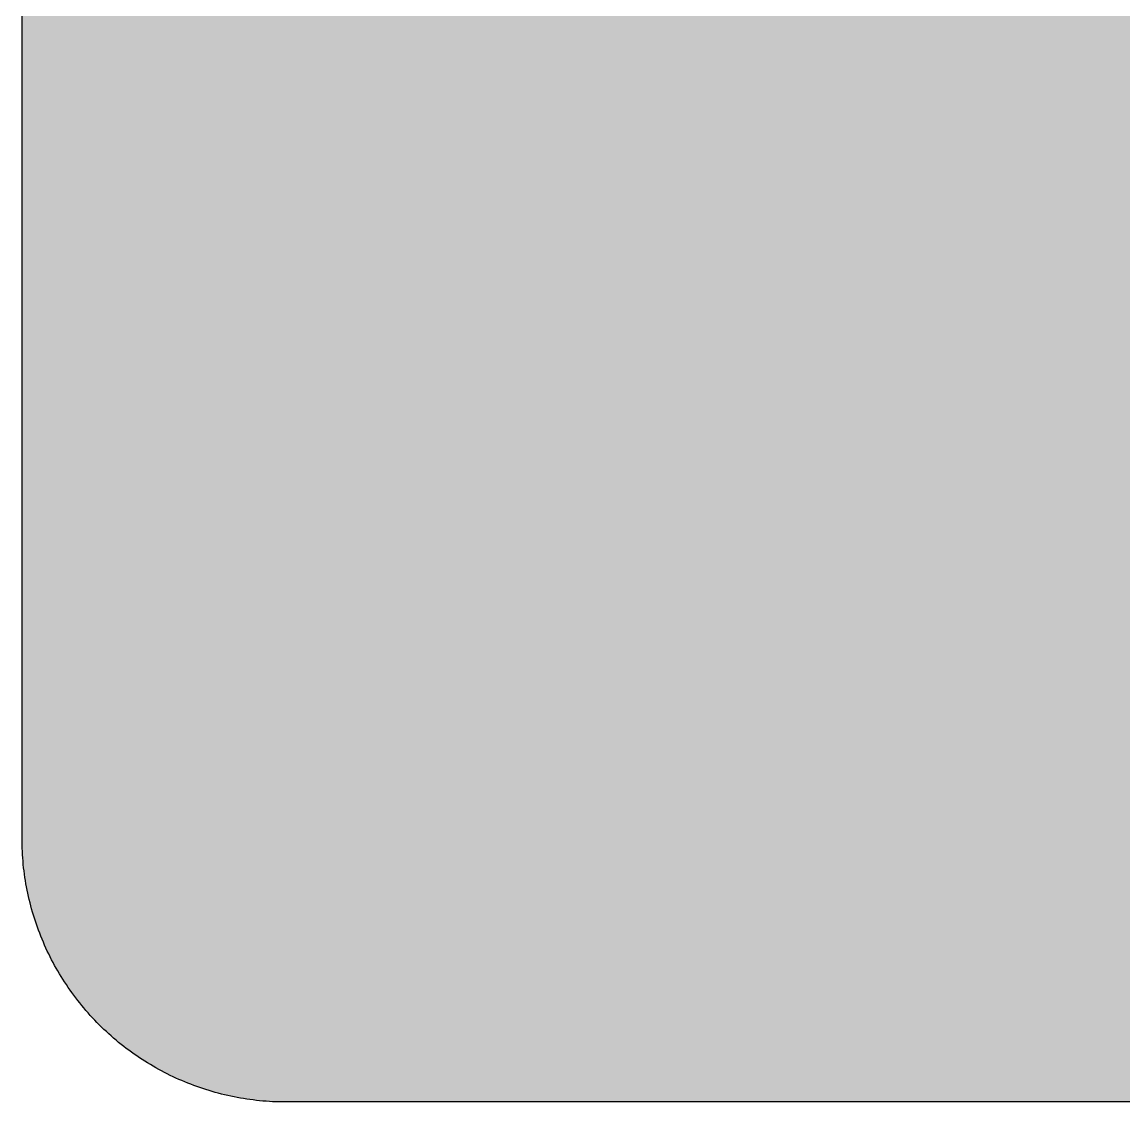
# Model space of a CAD drawing. Header units: millimetres. Extents: x 0 to 212, y 0 to 116.
# Drawn here: x 0.1 to 59, y 0.1 to 57.9 of the extents above; entities that cross this region are included whole.
import ezdxf

# ---------------------------------------------------------------- set-up
doc = ezdxf.new("R2010")
doc.units = ezdxf.units.MM

msp = doc.modelspace()

# ---------------------------------------------------------------- hatches: boundary and pattern name
msp.add_hatch(color=254).paths.add_polyline_path([(14.1633, 0.0536), (13.9878, 0.0533), (13.8125, 0.0559), (13.6373, 0.061), (13.462, 0.0686), (13.2893, 0.0787), (13.114, 0.0914), (12.9413, 0.1041), (12.7686, 0.1219), (12.5959, 0.1397), (12.4231, 0.16), (12.2504, 0.1829), (12.0777, 0.2057), (11.9075, 0.2337), (11.7373, 0.2616), (11.5672, 0.2921), (11.397, 0.3251), (11.2268, 0.3607), (11.0592, 0.3988), (10.8915, 0.4369), (10.7239, 0.4775), (10.5562, 0.5207), (10.3886, 0.5664), (10.2235, 0.6121), (10.0584, 0.6629), (9.8933, 0.7137), (9.7307, 0.7671), (9.5682, 0.8204), (9.4056, 0.8788), (9.2431, 0.9373), (9.083, 0.9982), (8.923, 1.0617), (8.763, 1.1252), (8.6055, 1.1938), (8.4455, 1.2624), (8.2906, 1.331), (8.1331, 1.4046), (7.9781, 1.4783), (7.8232, 1.5545), (7.6708, 1.6332), (7.5184, 1.7145), (7.366, 1.7958), (7.2161, 1.8796), (7.0663, 1.966), (6.919, 2.0523), (6.7716, 2.1438), (6.6243, 2.2352), (6.4795, 2.3266), (6.3348, 2.4232), (6.19, 2.5197), (6.0477, 2.6187), (5.908, 2.7178), (5.7683, 2.8194), (5.6286, 2.9235), (5.4915, 3.0302), (5.3543, 3.1369), (5.2197, 3.2461), (5.0851, 3.3579), (4.953, 3.4722), (4.8209, 3.5865), (4.6914, 3.7033), (4.5644, 3.8202), (4.4348, 3.9395), (4.3104, 4.0615), (4.1859, 4.1859), (4.0615, 4.3104), (3.9395, 4.4348), (3.8202, 4.5618), (3.7033, 4.6914), (3.5865, 4.8209), (3.4722, 4.953), (3.3579, 5.0851), (3.2487, 5.2197), (3.1369, 5.3543), (3.0302, 5.4915), (2.9235, 5.6286), (2.8194, 5.7683), (2.7178, 5.908), (2.6187, 6.0477), (2.5197, 6.19), (2.4232, 6.3348), (2.3266, 6.477), (2.2352, 6.6243), (2.1438, 6.7691), (2.0523, 6.919), (1.966, 7.0663), (1.8796, 7.2161), (1.7958, 7.366), (1.7145, 7.5184), (1.6332, 7.6708), (1.5545, 7.8232), (1.4783, 7.9781), (1.4046, 8.1331), (1.331, 8.2906), (1.2598, 8.4455), (1.1913, 8.603), (1.1252, 8.763), (1.0592, 8.923), (0.9982, 9.083), (0.9373, 9.2431), (0.8763, 9.4056), (0.8204, 9.5682), (0.7645, 9.7307), (0.7112, 9.8933), (0.6604, 10.0584), (0.6121, 10.2235), (0.5639, 10.3911), (0.5207, 10.5562), (0.4775, 10.7239), (0.4343, 10.8915), (0.3962, 11.0592), (0.3607, 11.2268), (0.3251, 11.397), (0.2921, 11.5672), (0.2616, 11.7373), (0.2311, 11.9075), (0.2057, 12.0802), (0.1803, 12.2504), (0.1575, 12.4231), (0.1372, 12.5959), (0.1194, 12.7686), (0.1041, 12.9413), (0.0889, 13.1166), (0.0787, 13.2893), (0.0686, 13.4645), (0.061, 13.6373), (0.0559, 13.8125), (0.0508, 13.9878), (0.0508, 14.163), (0.0522, 102.3592), (0.0508, 102.5322), (0.0559, 102.7074), (0.061, 102.8827), (0.0686, 103.058), (0.0787, 103.2307), (0.0889, 103.4059), (0.1041, 103.5787), (0.1194, 103.7514), (0.1372, 103.9241), (0.1575, 104.0968), (0.1803, 104.2695), (0.2057, 104.4423), (0.2311, 104.6124), (0.2616, 104.7826), (0.2921, 104.9528), (0.3251, 105.123), (0.3607, 105.2932), (0.3962, 105.4608), (0.4343, 105.6284), (0.4775, 105.7961), (0.5207, 105.9637), (0.5639, 106.1314), (0.6121, 106.2965), (0.6604, 106.4616), (0.7112, 106.6267), (0.7645, 106.7892), (0.8204, 106.9518), (0.8763, 107.1143), (0.9373, 107.2769), (0.9982, 107.4369), (1.0592, 107.5969), (1.1252, 107.757), (1.1913, 107.9144), (1.2598, 108.0745), (1.331, 108.2294), (1.4046, 108.3869), (1.4783, 108.5418), (1.5545, 108.6968), (1.6332, 108.8492), (1.7145, 109.0016), (1.7958, 109.154), (1.8796, 109.3038), (1.966, 109.4537), (2.0523, 109.601), (2.1438, 109.7483), (2.2352, 109.8956), (2.3266, 110.0404), (2.4232, 110.1852), (2.5197, 110.33), (2.6187, 110.4722), (2.7178, 110.6119), (2.8194, 110.7516), (2.9235, 110.8913), (3.0302, 111.0285), (3.1369, 111.1656), (3.2487, 111.3003), (3.3579, 111.4349), (3.4722, 111.567), (3.5865, 111.699), (3.7033, 111.8286), (3.8202, 111.9556), (3.9395, 112.0851), (4.0615, 112.2096), (4.1859, 112.334), (4.3104, 112.4585), (4.4348, 112.5804), (4.5644, 112.6998), (4.6914, 112.8166), (4.8209, 112.9335), (4.953, 113.0478), (5.0851, 113.1621), (5.2197, 113.2713), (5.3543, 113.3831), (5.4915, 113.4897), (5.6286, 113.5964), (5.7683, 113.7006), (5.908, 113.8022), (6.0477, 113.9012), (6.19, 114.0003), (6.3348, 114.0968), (6.4795, 114.1933), (6.6243, 114.2848), (6.7716, 114.3762), (6.919, 114.4676), (7.0663, 114.554), (7.2161, 114.6404), (7.366, 114.7242), (7.5184, 114.8055), (7.6708, 114.8867), (7.8232, 114.9655), (7.9781, 115.0417), (8.1331, 115.1153), (8.2906, 115.189), (8.4455, 115.2601), (8.6055, 115.3287), (8.763, 115.3947), (8.923, 115.4608), (9.083, 115.5217), (9.2431, 115.5827), (9.4056, 115.6437), (9.5682, 115.6995), (9.7307, 115.7554), (9.8933, 115.8088), (10.0584, 115.8596), (10.2235, 115.9078), (10.3886, 115.9561), (10.5562, 115.9993), (10.7239, 116.0424), (10.8915, 116.0856), (11.0592, 116.1237), (11.2268, 116.1593), (11.397, 116.1948), (11.5672, 116.2279), (11.7373, 116.2583), (11.9075, 116.2888), (12.0777, 116.3142), (12.2504, 116.3396), (12.4231, 116.3625), (12.5959, 116.3828), (12.7686, 116.4006), (12.9413, 116.4158), (13.114, 116.4311), (13.2893, 116.4412), (13.462, 116.4514), (13.6373, 116.459), (13.8125, 116.4641), (13.9878, 116.4692), (14.163, 116.4692), (197.6078, 116.4703), (197.7822, 116.4692), (197.9574, 116.4641), (198.1327, 116.459), (198.3054, 116.4514), (198.4807, 116.4412), (198.6534, 116.4311), (198.8287, 116.4158), (199.0014, 116.4006), (199.1741, 116.3828), (199.3468, 116.3625), (199.5195, 116.3396), (199.6897, 116.3142), (199.8624, 116.2888), (200.0326, 116.2583), (200.2028, 116.2279), (200.373, 116.1948), (200.5432, 116.1593), (200.7108, 116.1237), (200.8784, 116.0856), (201.0461, 116.0424), (201.2137, 115.9993), (201.3788, 115.9561), (201.5465, 115.9078), (201.7116, 115.8596), (201.8767, 115.8088), (202.0392, 115.7554), (202.2018, 115.6995), (202.3643, 115.6437), (202.5269, 115.5827), (202.6869, 115.5217), (202.8469, 115.4608), (203.007, 115.3947), (203.167, 115.3287), (203.3245, 115.2601), (203.4794, 115.189), (203.6369, 115.1153), (203.7918, 115.0417), (203.9468, 114.9655), (204.0992, 114.8867), (204.2516, 114.8055), (204.404, 114.7242), (204.5538, 114.6404), (204.7037, 114.554), (204.8535, 114.4676), (205.0009, 114.3762), (205.1456, 114.2848), (205.293, 114.1933), (205.4352, 114.0968), (205.58, 114.0003), (205.7222, 113.9012), (205.8619, 113.8022), (206.0016, 113.7006), (206.1413, 113.5964), (206.2785, 113.4897), (206.4156, 113.3831), (206.5503, 113.2713), (206.6849, 113.1621), (206.817, 113.0478), (206.949, 112.9335), (207.0786, 112.8166), (207.2081, 112.6998), (207.3351, 112.5804), (207.4596, 112.4585), (207.584, 112.334), (207.7085, 112.2096), (207.8304, 112.0851), (207.9498, 111.9556), (208.0666, 111.8286), (208.1835, 111.699), (208.2978, 111.567), (208.4121, 111.4349), (208.5238, 111.3003), (208.6331, 111.1656), (208.7397, 111.0285), (208.8464, 110.8913), (208.9506, 110.7516), (209.0522, 110.6119), (209.1512, 110.4722), (209.2503, 110.33), (209.3468, 110.1852), (209.4433, 110.0404), (209.5348, 109.8956), (209.6262, 109.7483), (209.7176, 109.601), (209.804, 109.4537), (209.8904, 109.3038), (209.9742, 109.154), (210.0555, 109.0016), (210.1367, 108.8492), (210.2155, 108.6968), (210.2917, 108.5418), (210.3653, 108.3869), (210.439, 108.2294), (210.5076, 108.0745), (210.5762, 107.9144), (210.6447, 107.757), (210.7082, 107.5969), (210.7717, 107.4369), (210.8327, 107.2769), (210.8911, 107.1143), (210.9495, 106.9518), (211.0029, 106.7892), (211.0562, 106.6267), (211.107, 106.4616), (211.1578, 106.2965), (211.2035, 106.1314), (211.2493, 105.9637), (211.2924, 105.7961), (211.3331, 105.6284), (211.3712, 105.4608), (211.4093, 105.2932), (211.4448, 105.123), (211.4779, 104.9528), (211.5083, 104.7826), (211.5363, 104.6124), (211.5642, 104.4423), (211.5871, 104.2695), (211.6099, 104.0968), (211.6303, 103.9241), (211.648, 103.7514), (211.6658, 103.5787), (211.6785, 103.4059), (211.6912, 103.2307), (211.7014, 103.058), (211.709, 102.8827), (211.7141, 102.7074), (211.7166, 102.5322), (211.7166, 102.3569), (211.7189, 14.1647), (211.7166, 13.9878), (211.7141, 13.8125), (211.709, 13.6373), (211.7014, 13.4645), (211.6912, 13.2893), (211.6785, 13.1166), (211.6658, 12.9413), (211.648, 12.7686), (211.6303, 12.5959), (211.6099, 12.4231), (211.5871, 12.2504), (211.5642, 12.0802), (211.5363, 11.9075), (211.5083, 11.7373), (211.4779, 11.5672), (211.4448, 11.397), (211.4093, 11.2268), (211.3712, 11.0592), (211.3331, 10.8915), (211.2924, 10.7239), (211.2493, 10.5562), (211.2035, 10.3911), (211.1578, 10.2235), (211.107, 10.0584), (211.0562, 9.8933), (211.0029, 9.7307), (210.9495, 9.5682), (210.8911, 9.4056), (210.8327, 9.2431), (210.7717, 9.083), (210.7082, 8.923), (210.6447, 8.763), (210.5762, 8.603), (210.5076, 8.4455), (210.439, 8.2906), (210.3653, 8.1331), (210.2917, 7.9781), (210.2155, 7.8232), (210.1367, 7.6708), (210.0555, 7.5184), (209.9742, 7.366), (209.8904, 7.2161), (209.804, 7.0663), (209.7176, 6.919), (209.6262, 6.7691), (209.5348, 6.6243), (209.4433, 6.477), (209.3468, 6.3348), (209.2503, 6.19), (209.1512, 6.0477), (209.0522, 5.908), (208.9506, 5.7683), (208.8464, 5.6286), (208.7397, 5.4915), (208.6331, 5.3543), (208.5238, 5.2197), (208.4121, 5.0851), (208.2978, 4.953), (208.1835, 4.8209), (208.0666, 4.6914), (207.9498, 4.5618), (207.8304, 4.4348), (207.7085, 4.3104), (207.584, 4.1859), (207.4596, 4.0615), (207.3351, 3.9395), (207.2081, 3.8202), (207.0786, 3.7033), (206.949, 3.5865), (206.817, 3.4722), (206.6849, 3.3579), (206.5503, 3.2461), (206.4156, 3.1369), (206.2785, 3.0302), (206.1413, 2.9235), (206.0016, 2.8194), (205.8619, 2.7178), (205.7222, 2.6187), (205.58, 2.5197), (205.4352, 2.4232), (205.293, 2.3266), (205.1456, 2.2352), (205.0009, 2.1438), (204.8535, 2.0523), (204.7037, 1.966), (204.5538, 1.8796), (204.404, 1.7958), (204.2516, 1.7145), (204.0992, 1.6332), (203.9468, 1.5545), (203.7918, 1.4783), (203.6369, 1.4046), (203.4794, 1.331), (203.3245, 1.2624), (203.167, 1.1938), (203.007, 1.1252), (202.8469, 1.0617), (202.6869, 0.9982), (202.5269, 0.9373), (202.3643, 0.8788), (202.2018, 0.8204), (202.0392, 0.7671), (201.8767, 0.7137), (201.7116, 0.6629), (201.5465, 0.6121), (201.3788, 0.5664), (201.2137, 0.5207), (201.0461, 0.4775), (200.8784, 0.4369), (200.7108, 0.3988), (200.5432, 0.3607), (200.373, 0.3251), (200.2028, 0.2921), (200.0326, 0.2616), (199.8624, 0.2337), (199.6897, 0.2057), (199.5195, 0.1829), (199.3468, 0.16), (199.1741, 0.1397), (199.0014, 0.1219), (198.8287, 0.1041), (198.6534, 0.0914), (198.4807, 0.0787), (198.3054, 0.0686), (198.1327, 0.061), (197.9574, 0.0559), (197.7822, 0.0533), (197.6069, 0.0533)])
h = msp.add_hatch(color=59)
h.paths.add_polyline_path([(14.1633, 3.5814), (13.8887, 3.5839), (13.6169, 3.5941), (13.3477, 3.6119), (13.081, 3.6347), (12.8143, 3.6652), (12.5501, 3.7008), (12.2885, 3.7465), (12.0294, 3.7948), (11.7729, 3.8506), (11.5164, 3.9141), (11.2649, 3.9827), (11.016, 4.0564), (10.7671, 4.1351), (10.5232, 4.2215), (10.2819, 4.3129), (10.0432, 4.412), (9.8069, 4.5161), (9.5733, 4.6228), (9.3447, 4.7371), (9.1186, 4.8565), (8.8951, 4.9809), (8.6741, 5.113), (8.4582, 5.2476), (8.2448, 5.3873), (8.0366, 5.5321), (7.8308, 5.682), (7.6276, 5.8369), (7.4295, 5.9969), (7.2365, 6.1595), (7.046, 6.3297), (6.8605, 6.5024), (6.6777, 6.6802), (6.5024, 6.8605), (6.3271, 7.046), (6.1595, 7.2365), (5.9969, 7.432), (5.8369, 7.6302), (5.682, 7.8308), (5.5321, 8.0366), (5.3873, 8.2448), (5.2451, 8.4582), (5.1105, 8.6741), (4.9809, 8.8951), (4.8565, 9.1186), (4.7371, 9.3447), (4.6228, 9.5758), (4.5136, 9.8069), (4.4094, 10.0432), (4.3129, 10.2819), (4.2215, 10.5232), (4.1351, 10.7696), (4.0538, 11.016), (3.9802, 11.2649), (3.9116, 11.5189), (3.8506, 11.7729), (3.7948, 12.0294), (3.744, 12.2911), (3.7008, 12.5527), (3.6627, 12.8143), (3.6322, 13.081), (3.6093, 13.3502), (3.5916, 13.6195), (3.5814, 13.8913), (3.5789, 14.163), (3.58, 102.3592), (3.5814, 102.6312), (3.5916, 102.903), (3.6093, 103.1723), (3.6322, 103.439), (3.6627, 103.7057), (3.7008, 103.9698), (3.744, 104.2314), (3.7948, 104.4905), (3.8506, 104.7471), (3.9116, 105.0036), (3.9802, 105.2551), (4.0538, 105.504), (4.1351, 105.7529), (4.2215, 105.9967), (4.3129, 106.238), (4.4094, 106.4768), (4.5136, 106.713), (4.6228, 106.9467), (4.7371, 107.1753), (4.8565, 107.4014), (4.9809, 107.6249), (5.1105, 107.8459), (5.2451, 108.0618), (5.3873, 108.2751), (5.5321, 108.4834), (5.682, 108.6891), (5.8369, 108.8923), (5.9969, 109.0905), (6.1595, 109.2835), (6.3271, 109.474), (6.5024, 109.6594), (6.6777, 109.8423), (6.8605, 110.0176), (7.046, 110.1928), (7.2365, 110.3605), (7.4295, 110.523), (7.6276, 110.683), (7.8308, 110.838), (8.0366, 110.9878), (8.2448, 111.1326), (8.4582, 111.2749), (8.6741, 111.4095), (8.8951, 111.539), (9.1186, 111.6635), (9.3447, 111.7829), (9.5733, 111.8972), (9.8069, 112.0064), (10.0432, 112.1105), (10.2819, 112.207), (10.5232, 112.2985), (10.7671, 112.3848), (11.016, 112.4661), (11.2649, 112.5398), (11.5164, 112.6084), (11.7729, 112.6693), (12.0294, 112.7252), (12.2885, 112.776), (12.5501, 112.8192), (12.8143, 112.8573), (13.081, 112.8878), (13.3477, 112.9106), (13.6169, 112.9284), (13.8887, 112.9386), (14.163, 112.9411), (197.6078, 112.9425), (197.8787, 112.9386), (198.1505, 112.9284), (198.4197, 112.9106), (198.689, 112.8878), (198.9557, 112.8573), (199.2173, 112.8192), (199.4789, 112.776), (199.7405, 112.7252), (199.9971, 112.6693), (200.2511, 112.6084), (200.5051, 112.5398), (200.754, 112.4661), (201.0004, 112.3848), (201.2467, 112.2985), (201.488, 112.207), (201.7268, 112.1105), (201.963, 112.0064), (202.1942, 111.8972), (202.4253, 111.7829), (202.6514, 111.6635), (202.8749, 111.539), (203.0959, 111.4095), (203.3118, 111.2749), (203.5251, 111.1326), (203.7334, 110.9878), (203.9391, 110.838), (204.1398, 110.683), (204.3379, 110.523), (204.5335, 110.3605), (204.724, 110.1928), (204.9094, 110.0176), (205.0898, 109.8423), (205.2676, 109.6594), (205.4403, 109.474), (205.6105, 109.2835), (205.773, 109.0905), (205.933, 108.8923), (206.088, 108.6891), (206.2378, 108.4834), (206.3826, 108.2751), (206.5223, 108.0618), (206.6569, 107.8459), (206.789, 107.6249), (206.9135, 107.4014), (207.0329, 107.1753), (207.1472, 106.9467), (207.2538, 106.713), (207.358, 106.4768), (207.457, 106.238), (207.5485, 105.9967), (207.6348, 105.7529), (207.7136, 105.504), (207.7872, 105.2551), (207.8558, 105.0036), (207.9193, 104.7471), (207.9752, 104.4905), (208.0235, 104.2314), (208.0692, 103.9698), (208.1047, 103.7057), (208.1352, 103.439), (208.1581, 103.1723), (208.1759, 102.903), (208.186, 102.6312), (208.1911, 102.3569), (208.1911, 14.1647), (208.186, 13.8913), (208.1759, 13.6195), (208.1581, 13.3502), (208.1352, 13.081), (208.1047, 12.8143), (208.0692, 12.5527), (208.0235, 12.2911), (207.9752, 12.0294), (207.9193, 11.7729), (207.8558, 11.5189), (207.7872, 11.2649), (207.7136, 11.016), (207.6348, 10.7696), (207.5485, 10.5232), (207.457, 10.2819), (207.358, 10.0432), (207.2538, 9.8069), (207.1472, 9.5758), (207.0329, 9.3447), (206.9135, 9.1186), (206.789, 8.8951), (206.6569, 8.6741), (206.5223, 8.4582), (206.3826, 8.2448), (206.2378, 8.0366), (206.088, 7.8308), (205.933, 7.6302), (205.773, 7.432), (205.6105, 7.2365), (205.4403, 7.046), (205.2676, 6.8605), (205.0898, 6.6802), (204.9094, 6.5024), (204.724, 6.3297), (204.5335, 6.1595), (204.3379, 5.9969), (204.1398, 5.8369), (203.9391, 5.682), (203.7334, 5.5321), (203.5251, 5.3873), (203.3118, 5.2476), (203.0959, 5.113), (202.8749, 4.9809), (202.6514, 4.8565), (202.4253, 4.7371), (202.1942, 4.6228), (201.963, 4.5161), (201.7268, 4.412), (201.488, 4.3129), (201.2467, 4.2215), (201.0004, 4.1351), (200.754, 4.0564), (200.5051, 3.9827), (200.2511, 3.9141), (199.9971, 3.8506), (199.7405, 3.7948), (199.4789, 3.7465), (199.2173, 3.7008), (198.9557, 3.6652), (198.689, 3.6347), (198.4197, 3.6119), (198.1505, 3.5941), (197.8787, 3.5839), (197.6069, 3.5789)])
h.paths.add_polyline_path([(14.1633, 8.8731), (14.0259, 8.8748), (13.8887, 8.8798), (13.7541, 8.8875), (13.622, 8.9002), (13.4874, 8.9154), (13.3553, 8.9332), (13.2258, 8.9535), (13.0962, 8.9789), (12.9667, 9.0068), (12.8397, 9.0373), (12.7127, 9.0729), (12.5882, 9.1084), (12.4663, 9.1491), (12.3419, 9.1923), (12.2225, 9.238), (12.1031, 9.2888), (11.9837, 9.3396), (11.8694, 9.3929), (11.7526, 9.4513), (11.6408, 9.5098), (11.5291, 9.5733), (11.4198, 9.6368), (11.3106, 9.7053), (11.2039, 9.7765), (11.0998, 9.8476), (10.9957, 9.9238), (10.8966, 10), (10.7975, 10.0787), (10.6985, 10.1625), (10.6045, 10.2464), (10.5105, 10.3327), (10.4216, 10.4216), (10.3327, 10.5131), (10.2464, 10.6045), (10.16, 10.701), (10.0787, 10.7975), (10, 10.8966), (9.9212, 10.9982), (9.8476, 11.0998), (9.7739, 11.2039), (9.7053, 11.3106), (9.6368, 11.4198), (9.5707, 11.5291), (9.5098, 11.6408), (9.4488, 11.7551), (9.3929, 11.8694), (9.337, 11.9863), (9.2862, 12.1031), (9.238, 12.2225), (9.1923, 12.3444), (9.1491, 12.4663), (9.1084, 12.5908), (9.0703, 12.7152), (9.0373, 12.8397), (9.0068, 12.9692), (8.9789, 13.0962), (8.9535, 13.2258), (8.9306, 13.3579), (8.9129, 13.4899), (8.8976, 13.622), (8.8849, 13.7566), (8.8773, 13.8913), (8.8722, 14.0259), (8.8697, 14.163), (8.8717, 102.3592), (8.8722, 102.4941), (8.8773, 102.6312), (8.8849, 102.7659), (8.8976, 102.8979), (8.9129, 103.0326), (8.9306, 103.1646), (8.9535, 103.2942), (8.9789, 103.4237), (9.0068, 103.5533), (9.0373, 103.6803), (9.0703, 103.8073), (9.1084, 103.9317), (9.1491, 104.0536), (9.1923, 104.1781), (9.238, 104.2975), (9.2862, 104.4169), (9.337, 104.5362), (9.3929, 104.6505), (9.4488, 104.7674), (9.5098, 104.8791), (9.5707, 104.9909), (9.6368, 105.1001), (9.7053, 105.2093), (9.7739, 105.316), (9.8476, 105.4202), (9.9212, 105.5243), (10, 105.6234), (10.0787, 105.7224), (10.16, 105.8215), (10.2464, 105.9155), (10.3327, 106.0094), (10.4216, 106.0983), (10.5105, 106.1872), (10.6045, 106.2736), (10.6985, 106.36), (10.7975, 106.4412), (10.8966, 106.52), (10.9957, 106.5987), (11.0998, 106.6724), (11.2039, 106.746), (11.3106, 106.8146), (11.4198, 106.8832), (11.5291, 106.9492), (11.6408, 107.0102), (11.7526, 107.0712), (11.8694, 107.127), (11.9837, 107.1829), (12.1031, 107.2337), (12.2225, 107.282), (12.3419, 107.3277), (12.4663, 107.3709), (12.5882, 107.4115), (12.7127, 107.4496), (12.8397, 107.4826), (12.9667, 107.5131), (13.0962, 107.5411), (13.2258, 107.5665), (13.3553, 107.5893), (13.4874, 107.6071), (13.622, 107.6223), (13.7541, 107.635), (13.8887, 107.6427), (14.0259, 107.6477), (14.163, 107.6503), (197.6078, 107.6508), (197.7441, 107.6477), (197.8787, 107.6427), (198.0133, 107.635), (198.1479, 107.6223), (198.28, 107.6071), (198.4121, 107.5893), (198.5442, 107.5665), (198.6737, 107.5411), (198.8007, 107.5131), (198.9303, 107.4826), (199.0547, 107.4496), (199.1792, 107.4115), (199.3036, 107.3709), (199.4256, 107.3277), (199.5475, 107.282), (199.6669, 107.2337), (199.7837, 107.1829), (199.9005, 107.127), (200.0148, 107.0712), (200.1291, 107.0102), (200.2409, 106.9492), (200.3501, 106.8832), (200.4593, 106.8146), (200.566, 106.746), (200.6702, 106.6724), (200.7718, 106.5987), (200.8734, 106.52), (200.9724, 106.4412), (201.0689, 106.36), (201.1655, 106.2736), (201.2569, 106.1872), (201.3483, 106.0983), (201.4372, 106.0094), (201.5236, 105.9155), (201.6074, 105.8215), (201.6912, 105.7224), (201.77, 105.6234), (201.8462, 105.5243), (201.9224, 105.4202), (201.9935, 105.316), (202.0646, 105.2093), (202.1332, 105.1001), (202.1967, 104.9909), (202.2602, 104.8791), (202.3186, 104.7674), (202.377, 104.6505), (202.4304, 104.5362), (202.4812, 104.4169), (202.532, 104.2975), (202.5777, 104.1781), (202.6209, 104.0536), (202.6615, 103.9317), (202.6971, 103.8073), (202.7326, 103.6803), (202.7631, 103.5533), (202.7911, 103.4237), (202.8165, 103.2942), (202.8368, 103.1646), (202.8546, 103.0326), (202.8698, 102.8979), (202.8825, 102.7659), (202.8901, 102.6312), (202.8952, 102.4941), (202.8977, 102.3569), (202.8994, 14.1647), (202.8952, 14.0259), (202.8901, 13.8913), (202.8825, 13.7566), (202.8698, 13.622), (202.8546, 13.4899), (202.8368, 13.3579), (202.8165, 13.2258), (202.7911, 13.0962), (202.7631, 12.9692), (202.7326, 12.8397), (202.6971, 12.7152), (202.6615, 12.5908), (202.6209, 12.4663), (202.5777, 12.3444), (202.532, 12.2225), (202.4812, 12.1031), (202.4304, 11.9863), (202.377, 11.8694), (202.3186, 11.7551), (202.2602, 11.6408), (202.1967, 11.5291), (202.1332, 11.4198), (202.0646, 11.3106), (201.9935, 11.2039), (201.9224, 11.0998), (201.8462, 10.9982), (201.77, 10.8966), (201.6912, 10.7975), (201.6074, 10.701), (201.5236, 10.6045), (201.4372, 10.5131), (201.3483, 10.4216), (201.2569, 10.3327), (201.1655, 10.2464), (201.0689, 10.1625), (200.9724, 10.0787), (200.8734, 10), (200.7718, 9.9238), (200.6702, 9.8476), (200.566, 9.7765), (200.4593, 9.7053), (200.3501, 9.6368), (200.2409, 9.5733), (200.1291, 9.5098), (200.0148, 9.4513), (199.9005, 9.3929), (199.7837, 9.3396), (199.6669, 9.2888), (199.5475, 9.238), (199.4256, 9.1923), (199.3036, 9.1491), (199.1792, 9.1084), (199.0547, 9.0729), (198.9303, 9.0373), (198.8007, 9.0068), (198.6737, 8.9789), (198.5442, 8.9535), (198.4121, 8.9332), (198.28, 8.9154), (198.1479, 8.9002), (198.0133, 8.8875), (197.8787, 8.8798), (197.7441, 8.8748), (197.6069, 8.8722)], flags=16)
h = msp.add_hatch(color=59)
edge = h.paths.add_edge_path()
edge.add_line((49.579, 23.301), (49.8069, 23.302))
edge.add_line((49.8069, 23.302), (50.0355, 23.307))
edge.add_line((50.0355, 23.307), (50.2615, 23.3197))
edge.add_line((50.2615, 23.3197), (50.485, 23.3324))
edge.add_line((50.485, 23.3324), (50.7035, 23.3528))
edge.add_line((50.7035, 23.3528), (50.9219, 23.3756))
edge.add_line((50.9219, 23.3756), (51.1378, 23.4036))
edge.add_line((51.1378, 23.4036), (51.3512, 23.4366))
edge.add_line((51.3512, 23.4366), (51.562, 23.4721))
edge.add_line((51.562, 23.4721), (51.7703, 23.5153))
edge.add_line((51.7703, 23.5153), (51.976, 23.561))
edge.add_line((51.976, 23.561), (52.1792, 23.6118))
edge.add_line((52.1792, 23.6118), (52.3773, 23.6677))
edge.add_line((52.3773, 23.6677), (52.5755, 23.7261))
edge.add_line((52.5755, 23.7261), (52.7685, 23.7922))
edge.add_line((52.7685, 23.7922), (52.9615, 23.8608))
edge.add_line((52.9615, 23.8608), (53.1495, 23.937))
edge.add_line((53.1495, 23.937), (53.3349, 24.0157))
edge.add_line((53.3349, 24.0157), (53.5178, 24.0995))
edge.add_line((53.5178, 24.0995), (53.6981, 24.191))
edge.add_line((53.6981, 24.191), (53.8734, 24.2849))
edge.add_line((53.8734, 24.2849), (54.0461, 24.384))
edge.add_line((54.0461, 24.384), (54.2163, 24.4881))
edge.add_line((54.2163, 24.4881), (54.3839, 24.5999))
edge.add_line((54.3839, 24.5999), (54.5465, 24.7142))
edge.add_line((54.5465, 24.7142), (54.7091, 24.8361))
edge.add_line((54.7091, 24.8361), (54.864, 24.9606))
edge.add_line((54.864, 24.9606), (55.0189, 25.0927))
edge.add_line((55.0189, 25.0927), (55.1688, 25.2298))
edge.add_line((55.1688, 25.2298), (55.3161, 25.3721))
edge.add_line((55.3161, 25.3721), (55.4584, 25.5194))
edge.add_line((55.4584, 25.5194), (55.5981, 25.6718))
edge.add_line((55.5981, 25.6718), (55.7352, 25.8318))
edge.add_line((55.7352, 25.8318), (55.8673, 25.9944))
edge.add_line((55.8673, 25.9944), (55.9943, 26.1645))
edge.add_line((55.9943, 26.1645), (56.1213, 26.3398))
edge.add_line((56.1213, 26.3398), (56.2407, 26.5227))
edge.add_line((56.2407, 26.5227), (56.3575, 26.7106))
edge.add_line((56.3575, 26.7106), (56.4718, 26.9037))
edge.add_line((56.4718, 26.9037), (56.581, 27.1018))
edge.add_line((56.581, 27.1018), (56.6877, 27.3075))
edge.add_line((56.6877, 27.3075), (56.7893, 27.5184))
edge.add_line((56.7893, 27.5184), (56.8858, 27.7368))
edge.add_line((56.8858, 27.7368), (56.9798, 27.9603))
edge.add_line((56.9798, 27.9603), (57.0687, 28.1889))
edge.add_line((57.0687, 28.1889), (57.1525, 28.4251))
edge.add_line((57.1525, 28.4251), (57.2338, 28.6664))
edge.add_line((57.2338, 28.6664), (57.31, 28.9154))
edge.add_line((57.31, 28.9154), (57.3837, 29.1694))
edge.add_line((57.3837, 29.1694), (57.4523, 29.431))
edge.add_line((57.4523, 29.431), (57.5158, 29.6977))
edge.add_line((57.5158, 29.6977), (57.5742, 29.972))
edge.add_line((57.5742, 29.972), (57.6275, 30.2514))
edge.add_line((57.6275, 30.2514), (57.6783, 30.5384))
edge.add_line((57.6783, 30.5384), (57.724, 30.8331))
edge.add_line((57.724, 30.8331), (57.7647, 31.1328))
edge.add_line((57.7647, 31.1328), (57.8028, 31.4376))
edge.add_line((57.8028, 31.4376), (57.8333, 31.7525))
edge.add_line((57.8333, 31.7525), (57.8612, 32.0726))
edge.add_line((57.8612, 32.0726), (57.8815, 32.4002))
edge.add_line((57.8815, 32.4002), (57.8993, 32.733))
edge.add_line((57.8993, 32.733), (57.912, 33.0733))
edge.add_line((57.912, 33.0733), (57.9196, 33.4213))
edge.add_line((57.9196, 33.4213), (57.9222, 33.7769))
edge.add_line((57.9222, 33.7769), (57.9196, 34.1325))
edge.add_line((57.9196, 34.1325), (57.912, 34.4805))
edge.add_line((57.912, 34.4805), (57.8993, 34.8209))
edge.add_line((57.8993, 34.8209), (57.8815, 35.1536))
edge.add_line((57.8815, 35.1536), (57.8612, 35.4813))
edge.add_line((57.8612, 35.4813), (57.8333, 35.8013))
edge.add_line((57.8333, 35.8013), (57.8028, 36.1163))
edge.add_line((57.8028, 36.1163), (57.7647, 36.4211))
edge.add_line((57.7647, 36.4211), (57.724, 36.7233))
edge.add_line((57.724, 36.7233), (57.6783, 37.0154))
edge.add_line((57.6783, 37.0154), (57.6275, 37.3024))
edge.add_line((57.6275, 37.3024), (57.5742, 37.5818))
edge.add_line((57.5742, 37.5818), (57.5158, 37.8562))
edge.add_line((57.5158, 37.8562), (57.4523, 38.1229))
edge.add_line((57.4523, 38.1229), (57.3837, 38.3845))
edge.add_line((57.3837, 38.3845), (57.31, 38.6385))
edge.add_line((57.31, 38.6385), (57.2338, 38.8874))
edge.add_line((57.2338, 38.8874), (57.1525, 39.1287))
edge.add_line((57.1525, 39.1287), (57.0687, 39.3649))
edge.add_line((57.0687, 39.3649), (56.9798, 39.5935))
edge.add_line((56.9798, 39.5935), (56.8858, 39.817))
edge.add_line((56.8858, 39.817), (56.7893, 40.0355))
edge.add_line((56.7893, 40.0355), (56.6877, 40.2463))
edge.add_line((56.6877, 40.2463), (56.581, 40.452))
edge.add_line((56.581, 40.452), (56.4718, 40.6502))
edge.add_line((56.4718, 40.6502), (56.3575, 40.8432))
edge.add_line((56.3575, 40.8432), (56.2407, 41.0312))
edge.add_line((56.2407, 41.0312), (56.1213, 41.214))
edge.add_line((56.1213, 41.214), (55.9943, 41.3893))
edge.add_line((55.9943, 41.3893), (55.8673, 41.5595))
edge.add_line((55.8673, 41.5595), (55.7352, 41.7246))
edge.add_line((55.7352, 41.7246), (55.5981, 41.8821))
edge.add_line((55.5981, 41.8821), (55.4584, 42.0345))
edge.add_line((55.4584, 42.0345), (55.3161, 42.1843))
edge.add_line((55.3161, 42.1843), (55.1688, 42.3266))
edge.add_line((55.1688, 42.3266), (55.0189, 42.4612))
edge.add_line((55.0189, 42.4612), (54.864, 42.5933))
edge.add_line((54.864, 42.5933), (54.7091, 42.7203))
edge.add_line((54.7091, 42.7203), (54.5465, 42.8396))
edge.add_line((54.5465, 42.8396), (54.3839, 42.9539))
edge.add_line((54.3839, 42.9539), (54.2163, 43.0657))
edge.add_line((54.2163, 43.0657), (54.0461, 43.1698))
edge.add_line((54.0461, 43.1698), (53.8734, 43.2689))
edge.add_line((53.8734, 43.2689), (53.6981, 43.3629))
edge.add_line((53.6981, 43.3629), (53.5178, 43.4543))
edge.add_line((53.5178, 43.4543), (53.3349, 43.5381))
edge.add_line((53.3349, 43.5381), (53.1495, 43.6169))
edge.add_line((53.1495, 43.6169), (52.9615, 43.6931))
edge.add_line((52.9615, 43.6931), (52.7685, 43.7617))
edge.add_line((52.7685, 43.7617), (52.5755, 43.8277))
edge.add_line((52.5755, 43.8277), (52.3773, 43.8861))
edge.add_line((52.3773, 43.8861), (52.1792, 43.942))
edge.add_line((52.1792, 43.942), (51.976, 43.9928))
edge.add_line((51.976, 43.9928), (51.7703, 44.0385))
edge.add_line((51.7703, 44.0385), (51.562, 44.0817))
edge.add_line((51.562, 44.0817), (51.3512, 44.1173))
edge.add_line((51.3512, 44.1173), (51.1378, 44.1503))
edge.add_line((51.1378, 44.1503), (50.9219, 44.1782))
edge.add_line((50.9219, 44.1782), (50.7035, 44.2011))
edge.add_line((50.7035, 44.2011), (50.485, 44.2214))
edge.add_line((50.485, 44.2214), (50.2615, 44.2341))
edge.add_line((50.2615, 44.2341), (50.0355, 44.2468))
edge.add_line((50.0355, 44.2468), (49.8069, 44.2519))
edge.add_line((49.8069, 44.2519), (49.5783, 44.2544))
edge.add_line((49.5783, 44.2544), (49.3471, 44.2519))
edge.add_line((49.3471, 44.2519), (49.1211, 44.2468))
edge.add_line((49.1211, 44.2468), (48.895, 44.2341))
edge.add_line((48.895, 44.2341), (48.6715, 44.2214))
edge.add_line((48.6715, 44.2214), (48.4505, 44.2011))
edge.add_line((48.4505, 44.2011), (48.2321, 44.1782))
edge.add_line((48.2321, 44.1782), (48.0187, 44.1503))
edge.add_line((48.0187, 44.1503), (47.8053, 44.1173))
edge.add_line((47.8053, 44.1173), (47.5945, 44.0817))
edge.add_line((47.5945, 44.0817), (47.3862, 44.0385))
edge.add_line((47.3862, 44.0385), (47.1805, 43.9928))
edge.add_line((47.1805, 43.9928), (46.9773, 43.942))
edge.add_line((46.9773, 43.942), (46.7792, 43.8861))
edge.add_line((46.7792, 43.8861), (46.5811, 43.8277))
edge.add_line((46.5811, 43.8277), (46.3855, 43.7617))
edge.add_line((46.3855, 43.7617), (46.195, 43.6931))
edge.add_line((46.195, 43.6931), (46.007, 43.6169))
edge.add_line((46.007, 43.6169), (45.8216, 43.5381))
edge.add_line((45.8216, 43.5381), (45.6387, 43.4543))
edge.add_line((45.6387, 43.4543), (45.4584, 43.3629))
edge.add_line((45.4584, 43.3629), (45.2831, 43.2689))
edge.add_line((45.2831, 43.2689), (45.1104, 43.1698))
edge.add_line((45.1104, 43.1698), (44.9402, 43.0657))
edge.add_line((44.9402, 43.0657), (44.7726, 42.9539))
edge.add_line((44.7726, 42.9539), (44.61, 42.8396))
edge.add_line((44.61, 42.8396), (44.4475, 42.7203))
edge.add_line((44.4475, 42.7203), (44.2925, 42.5933))
edge.add_line((44.2925, 42.5933), (44.1376, 42.4612))
edge.add_line((44.1376, 42.4612), (43.9877, 42.3266))
edge.add_line((43.9877, 42.3266), (43.8404, 42.1843))
edge.add_line((43.8404, 42.1843), (43.6982, 42.0345))
edge.add_line((43.6982, 42.0345), (43.5585, 41.8821))
edge.add_line((43.5585, 41.8821), (43.4238, 41.7246))
edge.add_line((43.4238, 41.7246), (43.2892, 41.5595))
edge.add_line((43.2892, 41.5595), (43.1622, 41.3893))
edge.add_line((43.1622, 41.3893), (43.0378, 41.214))
edge.add_line((43.0378, 41.214), (42.9158, 41.0312))
edge.add_line((42.9158, 41.0312), (42.799, 40.8432))
edge.add_line((42.799, 40.8432), (42.6847, 40.6502))
edge.add_line((42.6847, 40.6502), (42.5755, 40.452))
edge.add_line((42.5755, 40.452), (42.4688, 40.2463))
edge.add_line((42.4688, 40.2463), (42.3697, 40.0355))
edge.add_line((42.3697, 40.0355), (42.2707, 39.817))
edge.add_line((42.2707, 39.817), (42.1767, 39.5935))
edge.add_line((42.1767, 39.5935), (42.0878, 39.3649))
edge.add_line((42.0878, 39.3649), (42.004, 39.1287))
edge.add_line((42.004, 39.1287), (41.9227, 38.8874))
edge.add_line((41.9227, 38.8874), (41.8465, 38.6385))
edge.add_line((41.8465, 38.6385), (41.7728, 38.3845))
edge.add_line((41.7728, 38.3845), (41.7068, 38.1229))
edge.add_line((41.7068, 38.1229), (41.6408, 37.8562))
edge.add_line((41.6408, 37.8562), (41.5823, 37.5818))
edge.add_line((41.5823, 37.5818), (41.529, 37.3024))
edge.add_line((41.529, 37.3024), (41.4782, 37.0154))
edge.add_line((41.4782, 37.0154), (41.4325, 36.7233))
edge.add_line((41.4325, 36.7233), (41.3918, 36.4211))
edge.add_line((41.3918, 36.4211), (41.3563, 36.1163))
edge.add_line((41.3563, 36.1163), (41.3233, 35.8013))
edge.add_line((41.3233, 35.8013), (41.2979, 35.4813))
edge.add_line((41.2979, 35.4813), (41.275, 35.1536))
edge.add_line((41.275, 35.1536), (41.2572, 34.8209))
edge.add_line((41.2572, 34.8209), (41.2445, 34.4805))
edge.add_line((41.2445, 34.4805), (41.2369, 34.1325))
edge.add_line((41.2369, 34.1325), (41.2344, 33.7769))
edge.add_line((41.2344, 33.7769), (41.2369, 33.4391))
edge.add_line((41.2369, 33.4391), (41.2445, 33.1089))
edge.add_line((41.2445, 33.1089), (41.2572, 32.7838))
edge.add_line((41.2572, 32.7838), (41.275, 32.4637))
edge.add_line((41.275, 32.4637), (41.2979, 32.1488))
edge.add_line((41.2979, 32.1488), (41.3233, 31.8414))
edge.add_line((41.3233, 31.8414), (41.3563, 31.5392))
edge.add_line((41.3563, 31.5392), (41.3918, 31.242))
edge.add_line((41.3918, 31.242), (41.4325, 30.9524))
edge.add_line((41.4325, 30.9524), (41.4782, 30.668))
edge.add_line((41.4782, 30.668), (41.529, 30.3886))
edge.add_line((41.529, 30.3886), (41.5823, 30.1142))
edge.add_line((41.5823, 30.1142), (41.6408, 29.8475))
edge.add_line((41.6408, 29.8475), (41.7068, 29.5859))
edge.add_line((41.7068, 29.5859), (41.7728, 29.3294))
edge.add_line((41.7728, 29.3294), (41.8465, 29.0779))
edge.add_line((41.8465, 29.0779), (41.9227, 28.8341))
edge.add_line((41.9227, 28.8341), (42.004, 28.5928))
edge.add_line((42.004, 28.5928), (42.0878, 28.3591))
edge.add_line((42.0878, 28.3591), (42.1767, 28.1305))
edge.add_line((42.1767, 28.1305), (42.2707, 27.9095))
edge.add_line((42.2707, 27.9095), (42.3697, 27.6911))
edge.add_line((42.3697, 27.6911), (42.4688, 27.4803))
edge.add_line((42.4688, 27.4803), (42.5755, 27.272))
edge.add_line((42.5755, 27.272), (42.6847, 27.0713))
edge.add_line((42.6847, 27.0713), (42.799, 26.8757))
edge.add_line((42.799, 26.8757), (42.9158, 26.6852))
edge.add_line((42.9158, 26.6852), (43.0378, 26.5024))
edge.add_line((43.0378, 26.5024), (43.1622, 26.322))
edge.add_line((43.1622, 26.322), (43.2892, 26.1493))
edge.add_line((43.2892, 26.1493), (43.4238, 25.9791))
edge.add_line((43.4238, 25.9791), (43.5585, 25.8166))
edge.add_line((43.5585, 25.8166), (43.6982, 25.6591))
edge.add_line((43.6982, 25.6591), (43.8404, 25.5067))
edge.add_line((43.8404, 25.5067), (43.9877, 25.3594))
edge.add_line((43.9877, 25.3594), (44.1376, 25.2171))
edge.add_line((44.1376, 25.2171), (44.2925, 25.08))
edge.add_line((44.2925, 25.08), (44.4475, 24.9479))
edge.add_line((44.4475, 24.9479), (44.61, 24.8234))
edge.add_line((44.61, 24.8234), (44.7726, 24.7015))
edge.add_line((44.7726, 24.7015), (44.9402, 24.5847))
edge.add_line((44.9402, 24.5847), (45.1104, 24.4754))
edge.add_line((45.1104, 24.4754), (45.2831, 24.3688))
edge.add_line((45.2831, 24.3688), (45.4584, 24.2672))
edge.add_line((45.4584, 24.2672), (45.6387, 24.1732))
edge.add_line((45.6387, 24.1732), (45.8216, 24.0817))
edge.add_line((45.8216, 24.0817), (46.007, 23.9979))
edge.add_line((46.007, 23.9979), (46.195, 23.9166))
edge.add_line((46.195, 23.9166), (46.3855, 23.8404))
edge.add_line((46.3855, 23.8404), (46.5811, 23.7693))
edge.add_line((46.5811, 23.7693), (46.7792, 23.7058))
edge.add_line((46.7792, 23.7058), (46.9773, 23.6449))
edge.add_line((46.9773, 23.6449), (47.1805, 23.589))
edge.add_line((47.1805, 23.589), (47.3862, 23.5382))
edge.add_line((47.3862, 23.5382), (47.5945, 23.4925))
edge.add_line((47.5945, 23.4925), (47.8053, 23.4518))
edge.add_line((47.8053, 23.4518), (48.0187, 23.4163))
edge.add_line((48.0187, 23.4163), (48.2321, 23.3858))
edge.add_line((48.2321, 23.3858), (48.4505, 23.3578))
edge.add_line((48.4505, 23.3578), (48.6715, 23.3375))
edge.add_line((48.6715, 23.3375), (48.895, 23.3223))
edge.add_line((48.895, 23.3223), (49.1211, 23.3096))
edge.add_line((49.1211, 23.3096), (49.3471, 23.302))
edge.add_line((49.3471, 23.302), (49.5783, 23.2994))
edge = h.paths.add_edge_path(flags=16)
edge.add_line((49.579, 41.1134), (49.718, 41.1099))
edge.add_line((49.718, 41.1099), (49.8577, 41.1048))
edge.add_line((49.8577, 41.1048), (49.9923, 41.0972))
edge.add_line((49.9923, 41.0972), (50.1244, 41.087))
edge.add_line((50.1244, 41.087), (50.2564, 41.0718))
edge.add_line((50.2564, 41.0718), (50.3834, 41.054))
edge.add_line((50.3834, 41.054), (50.5079, 41.0337))
edge.add_line((50.5079, 41.0337), (50.6324, 41.0108))
edge.add_line((50.6324, 41.0108), (50.7517, 40.9829))
edge.add_line((50.7517, 40.9829), (50.8711, 40.9524))
edge.add_line((50.8711, 40.9524), (50.9854, 40.9194))
edge.add_line((50.9854, 40.9194), (51.0997, 40.8813))
edge.add_line((51.0997, 40.8813), (51.2115, 40.8407))
edge.add_line((51.2115, 40.8407), (51.3182, 40.7949))
edge.add_line((51.3182, 40.7949), (51.4248, 40.7492))
edge.add_line((51.4248, 40.7492), (51.529, 40.6984))
edge.add_line((51.529, 40.6984), (51.628, 40.6425))
edge.add_line((51.628, 40.6425), (51.7271, 40.5841))
edge.add_line((51.7271, 40.5841), (51.8236, 40.5232))
edge.add_line((51.8236, 40.5232), (51.9176, 40.4571))
edge.add_line((51.9176, 40.4571), (52.009, 40.3885))
edge.add_line((52.009, 40.3885), (52.1005, 40.3174))
edge.add_line((52.1005, 40.3174), (52.1868, 40.2412))
edge.add_line((52.1868, 40.2412), (52.2707, 40.1625))
edge.add_line((52.2707, 40.1625), (52.3545, 40.0787))
edge.add_line((52.3545, 40.0787), (52.4332, 39.9923))
edge.add_line((52.4332, 39.9923), (52.512, 39.9034))
edge.add_line((52.512, 39.9034), (52.5882, 39.8094))
edge.add_line((52.5882, 39.8094), (52.6593, 39.7104))
edge.add_line((52.6593, 39.7104), (52.7304, 39.6088))
edge.add_line((52.7304, 39.6088), (52.8015, 39.5046))
edge.add_line((52.8015, 39.5046), (52.8676, 39.3954))
edge.add_line((52.8676, 39.3954), (52.9311, 39.2811))
edge.add_line((52.9311, 39.2811), (52.9946, 39.1643))
edge.add_line((52.9946, 39.1643), (53.053, 39.0449))
edge.add_line((53.053, 39.0449), (53.1114, 38.9204))
edge.add_line((53.1114, 38.9204), (53.1673, 38.7909))
edge.add_line((53.1673, 38.7909), (53.2206, 38.6588))
edge.add_line((53.2206, 38.6588), (53.2714, 38.5242))
edge.add_line((53.2714, 38.5242), (53.3197, 38.3845))
edge.add_line((53.3197, 38.3845), (53.3679, 38.2397))
edge.add_line((53.3679, 38.2397), (53.4137, 38.0898))
edge.add_line((53.4137, 38.0898), (53.4543, 37.94))
edge.add_line((53.4543, 37.94), (53.4975, 37.7825))
edge.add_line((53.4975, 37.7825), (53.5356, 37.6225))
edge.add_line((53.5356, 37.6225), (53.5711, 37.4574))
edge.add_line((53.5711, 37.4574), (53.6067, 37.2897))
edge.add_line((53.6067, 37.2897), (53.6372, 37.117))
edge.add_line((53.6372, 37.117), (53.6677, 36.9392))
edge.add_line((53.6677, 36.9392), (53.6956, 36.7589))
edge.add_line((53.6956, 36.7589), (53.7235, 36.5735))
edge.add_line((53.7235, 36.5735), (53.7464, 36.3855))
edge.add_line((53.7464, 36.3855), (53.7693, 36.1925))
edge.add_line((53.7693, 36.1925), (53.7896, 35.9943))
edge.add_line((53.7896, 35.9943), (53.8074, 35.7911))
edge.add_line((53.8074, 35.7911), (53.8251, 35.5854))
edge.add_line((53.8251, 35.5854), (53.8378, 35.3746))
edge.add_line((53.8378, 35.3746), (53.8505, 35.1587))
edge.add_line((53.8505, 35.1587), (53.8607, 34.9402))
edge.add_line((53.8607, 34.9402), (53.8709, 34.7167))
edge.add_line((53.8709, 34.7167), (53.8759, 34.4881))
edge.add_line((53.8759, 34.4881), (53.881, 34.2544))
edge.add_line((53.881, 34.2544), (53.8836, 34.0182))
edge.add_line((53.8836, 34.0182), (53.8861, 33.7769))
edge.add_line((53.8861, 33.7769), (53.8836, 33.5585))
edge.add_line((53.8836, 33.5585), (53.881, 33.3426))
edge.add_line((53.881, 33.3426), (53.8759, 33.1292))
edge.add_line((53.8759, 33.1292), (53.8709, 32.9209))
edge.add_line((53.8709, 32.9209), (53.8607, 32.7152))
edge.add_line((53.8607, 32.7152), (53.8505, 32.512))
edge.add_line((53.8505, 32.512), (53.8378, 32.3113))
edge.add_line((53.8378, 32.3113), (53.8251, 32.1132))
edge.add_line((53.8251, 32.1132), (53.8074, 31.9202))
edge.add_line((53.8074, 31.9202), (53.7896, 31.7297))
edge.add_line((53.7896, 31.7297), (53.7693, 31.5417))
edge.add_line((53.7693, 31.5417), (53.7464, 31.3563))
edge.add_line((53.7464, 31.3563), (53.7235, 31.176))
edge.add_line((53.7235, 31.176), (53.6956, 30.9982))
edge.add_line((53.6956, 30.9982), (53.6677, 30.8229))
edge.add_line((53.6677, 30.8229), (53.6372, 30.6502))
edge.add_line((53.6372, 30.6502), (53.6067, 30.4825))
edge.add_line((53.6067, 30.4825), (53.5711, 30.3174))
edge.add_line((53.5711, 30.3174), (53.5356, 30.1549))
edge.add_line((53.5356, 30.1549), (53.4975, 29.9949))
edge.add_line((53.4975, 29.9949), (53.4543, 29.8399))
edge.add_line((53.4543, 29.8399), (53.4137, 29.6875))
edge.add_line((53.4137, 29.6875), (53.3679, 29.5377))
edge.add_line((53.3679, 29.5377), (53.3197, 29.3929))
edge.add_line((53.3197, 29.3929), (53.2714, 29.2506))
edge.add_line((53.2714, 29.2506), (53.2206, 29.1109))
edge.add_line((53.2206, 29.1109), (53.1673, 28.9763))
edge.add_line((53.1673, 28.9763), (53.1114, 28.8442))
edge.add_line((53.1114, 28.8442), (53.053, 28.7147))
edge.add_line((53.053, 28.7147), (52.9946, 28.5902))
edge.add_line((52.9946, 28.5902), (52.9311, 28.4683))
edge.add_line((52.9311, 28.4683), (52.8676, 28.3489))
edge.add_line((52.8676, 28.3489), (52.8015, 28.2346))
edge.add_line((52.8015, 28.2346), (52.7304, 28.1229))
edge.add_line((52.7304, 28.1229), (52.6593, 28.0137))
edge.add_line((52.6593, 28.0137), (52.5882, 27.9095))
edge.add_line((52.5882, 27.9095), (52.512, 27.8079))
edge.add_line((52.512, 27.8079), (52.4332, 27.7114))
edge.add_line((52.4332, 27.7114), (52.3545, 27.6174))
edge.add_line((52.3545, 27.6174), (52.2707, 27.526))
edge.add_line((52.2707, 27.526), (52.1868, 27.4396))
edge.add_line((52.1868, 27.4396), (52.1005, 27.3558))
edge.add_line((52.1005, 27.3558), (52.009, 27.2745))
edge.add_line((52.009, 27.2745), (51.9176, 27.1983))
edge.add_line((51.9176, 27.1983), (51.8236, 27.1247))
edge.add_line((51.8236, 27.1247), (51.7271, 27.0561))
edge.add_line((51.7271, 27.0561), (51.628, 26.99))
edge.add_line((51.628, 26.99), (51.529, 26.9291))
edge.add_line((51.529, 26.9291), (51.4248, 26.8707))
edge.add_line((51.4248, 26.8707), (51.3182, 26.8148))
edge.add_line((51.3182, 26.8148), (51.2115, 26.764))
edge.add_line((51.2115, 26.764), (51.0997, 26.7183))
edge.add_line((51.0997, 26.7183), (50.9854, 26.6751))
edge.add_line((50.9854, 26.6751), (50.8711, 26.6344))
edge.add_line((50.8711, 26.6344), (50.7517, 26.5989))
edge.add_line((50.7517, 26.5989), (50.6324, 26.5659))
edge.add_line((50.6324, 26.5659), (50.5079, 26.5379))
edge.add_line((50.5079, 26.5379), (50.3834, 26.5125))
edge.add_line((50.3834, 26.5125), (50.2564, 26.4922))
edge.add_line((50.2564, 26.4922), (50.1244, 26.4744))
edge.add_line((50.1244, 26.4744), (49.9923, 26.4592))
edge.add_line((49.9923, 26.4592), (49.8577, 26.4516))
edge.add_line((49.8577, 26.4516), (49.718, 26.4439))
edge.add_line((49.718, 26.4439), (49.5783, 26.4439))
edge.add_line((49.5783, 26.4439), (49.436, 26.4439))
edge.add_line((49.436, 26.4439), (49.2989, 26.4516))
edge.add_line((49.2989, 26.4516), (49.1642, 26.4592))
edge.add_line((49.1642, 26.4592), (49.0296, 26.4744))
edge.add_line((49.0296, 26.4744), (48.9001, 26.4922))
edge.add_line((48.9001, 26.4922), (48.7731, 26.5125))
edge.add_line((48.7731, 26.5125), (48.6461, 26.5379))
edge.add_line((48.6461, 26.5379), (48.5242, 26.5659))
edge.add_line((48.5242, 26.5659), (48.4022, 26.5989))
edge.add_line((48.4022, 26.5989), (48.2854, 26.6344))
edge.add_line((48.2854, 26.6344), (48.1686, 26.6751))
edge.add_line((48.1686, 26.6751), (48.0568, 26.7183))
edge.add_line((48.0568, 26.7183), (47.945, 26.764))
edge.add_line((47.945, 26.764), (47.8384, 26.8148))
edge.add_line((47.8384, 26.8148), (47.7317, 26.8707))
edge.add_line((47.7317, 26.8707), (47.6275, 26.9291))
edge.add_line((47.6275, 26.9291), (47.5259, 26.99))
edge.add_line((47.5259, 26.99), (47.4294, 27.0561))
edge.add_line((47.4294, 27.0561), (47.3329, 27.1247))
edge.add_line((47.3329, 27.1247), (47.2389, 27.1983))
edge.add_line((47.2389, 27.1983), (47.1475, 27.2745))
edge.add_line((47.1475, 27.2745), (47.056, 27.3558))
edge.add_line((47.056, 27.3558), (46.9697, 27.4396))
edge.add_line((46.9697, 27.4396), (46.8859, 27.526))
edge.add_line((46.8859, 27.526), (46.802, 27.6174))
edge.add_line((46.802, 27.6174), (46.7233, 27.7114))
edge.add_line((46.7233, 27.7114), (46.6446, 27.8079))
edge.add_line((46.6446, 27.8079), (46.5684, 27.9095))
edge.add_line((46.5684, 27.9095), (46.4972, 28.0137))
edge.add_line((46.4972, 28.0137), (46.4261, 28.1229))
edge.add_line((46.4261, 28.1229), (46.3575, 28.2346))
edge.add_line((46.3575, 28.2346), (46.289, 28.3489))
edge.add_line((46.289, 28.3489), (46.2255, 28.4683))
edge.add_line((46.2255, 28.4683), (46.1645, 28.5902))
edge.add_line((46.1645, 28.5902), (46.1035, 28.7147))
edge.add_line((46.1035, 28.7147), (46.0451, 28.8442))
edge.add_line((46.0451, 28.8442), (45.9892, 28.9763))
edge.add_line((45.9892, 28.9763), (45.9359, 29.1109))
edge.add_line((45.9359, 29.1109), (45.8851, 29.2506))
edge.add_line((45.8851, 29.2506), (45.8368, 29.3929))
edge.add_line((45.8368, 29.3929), (45.7886, 29.5377))
edge.add_line((45.7886, 29.5377), (45.7454, 29.6875))
edge.add_line((45.7454, 29.6875), (45.7022, 29.8399))
edge.add_line((45.7022, 29.8399), (45.6616, 29.9949))
edge.add_line((45.6616, 29.9949), (45.6209, 30.1549))
edge.add_line((45.6209, 30.1549), (45.5854, 30.3174))
edge.add_line((45.5854, 30.3174), (45.5524, 30.4825))
edge.add_line((45.5524, 30.4825), (45.5193, 30.6502))
edge.add_line((45.5193, 30.6502), (45.4889, 30.8229))
edge.add_line((45.4889, 30.8229), (45.4609, 30.9982))
edge.add_line((45.4609, 30.9982), (45.433, 31.176))
edge.add_line((45.433, 31.176), (45.4101, 31.3563))
edge.add_line((45.4101, 31.3563), (45.3873, 31.5417))
edge.add_line((45.3873, 31.5417), (45.3669, 31.7297))
edge.add_line((45.3669, 31.7297), (45.3492, 31.9202))
edge.add_line((45.3492, 31.9202), (45.3314, 32.1132))
edge.add_line((45.3314, 32.1132), (45.3187, 32.3113))
edge.add_line((45.3187, 32.3113), (45.306, 32.512))
edge.add_line((45.306, 32.512), (45.2958, 32.7152))
edge.add_line((45.2958, 32.7152), (45.2857, 32.9209))
edge.add_line((45.2857, 32.9209), (45.2806, 33.1292))
edge.add_line((45.2806, 33.1292), (45.2755, 33.3426))
edge.add_line((45.2755, 33.3426), (45.273, 33.5585))
edge.add_line((45.273, 33.5585), (45.2704, 33.7769))
edge.add_line((45.2704, 33.7769), (45.273, 34.0182))
edge.add_line((45.273, 34.0182), (45.2755, 34.2544))
edge.add_line((45.2755, 34.2544), (45.2806, 34.4881))
edge.add_line((45.2806, 34.4881), (45.2857, 34.7167))
edge.add_line((45.2857, 34.7167), (45.2958, 34.9402))
edge.add_line((45.2958, 34.9402), (45.306, 35.1587))
edge.add_line((45.306, 35.1587), (45.3187, 35.3746))
edge.add_line((45.3187, 35.3746), (45.3314, 35.5854))
edge.add_line((45.3314, 35.5854), (45.3492, 35.7911))
edge.add_line((45.3492, 35.7911), (45.3669, 35.9943))
edge.add_line((45.3669, 35.9943), (45.3873, 36.1925))
edge.add_line((45.3873, 36.1925), (45.4101, 36.3855))
edge.add_line((45.4101, 36.3855), (45.433, 36.5735))
edge.add_line((45.433, 36.5735), (45.4609, 36.7589))
edge.add_line((45.4609, 36.7589), (45.4889, 36.9392))
edge.add_line((45.4889, 36.9392), (45.5193, 37.117))
edge.add_line((45.5193, 37.117), (45.5524, 37.2897))
edge.add_line((45.5524, 37.2897), (45.5854, 37.4574))
edge.add_line((45.5854, 37.4574), (45.6209, 37.6225))
edge.add_line((45.6209, 37.6225), (45.6616, 37.7825))
edge.add_line((45.6616, 37.7825), (45.7022, 37.94))
edge.add_line((45.7022, 37.94), (45.7454, 38.0898))
edge.add_line((45.7454, 38.0898), (45.7886, 38.2397))
edge.add_line((45.7886, 38.2397), (45.8368, 38.3845))
edge.add_line((45.8368, 38.3845), (45.8851, 38.5242))
edge.add_line((45.8851, 38.5242), (45.9359, 38.6588))
edge.add_line((45.9359, 38.6588), (45.9892, 38.7909))
edge.add_line((45.9892, 38.7909), (46.0451, 38.9204))
edge.add_line((46.0451, 38.9204), (46.1035, 39.0449))
edge.add_line((46.1035, 39.0449), (46.1645, 39.1643))
edge.add_line((46.1645, 39.1643), (46.2255, 39.2811))
edge.add_line((46.2255, 39.2811), (46.289, 39.3954))
edge.add_line((46.289, 39.3954), (46.3575, 39.5046))
edge.add_line((46.3575, 39.5046), (46.4261, 39.6088))
edge.add_line((46.4261, 39.6088), (46.4972, 39.7104))
edge.add_line((46.4972, 39.7104), (46.5684, 39.8094))
edge.add_line((46.5684, 39.8094), (46.6446, 39.9034))
edge.add_line((46.6446, 39.9034), (46.7233, 39.9923))
edge.add_line((46.7233, 39.9923), (46.802, 40.0787))
edge.add_line((46.802, 40.0787), (46.8859, 40.1625))
edge.add_line((46.8859, 40.1625), (46.9697, 40.2412))
edge.add_line((46.9697, 40.2412), (47.056, 40.3174))
edge.add_line((47.056, 40.3174), (47.1475, 40.3885))
edge.add_line((47.1475, 40.3885), (47.2389, 40.4571))
edge.add_line((47.2389, 40.4571), (47.3329, 40.5232))
edge.add_line((47.3329, 40.5232), (47.4294, 40.5841))
edge.add_line((47.4294, 40.5841), (47.5259, 40.6425))
edge.add_line((47.5259, 40.6425), (47.6275, 40.6984))
edge.add_line((47.6275, 40.6984), (47.7317, 40.7492))
edge.add_line((47.7317, 40.7492), (47.8384, 40.7949))
edge.add_line((47.8384, 40.7949), (47.945, 40.8407))
edge.add_line((47.945, 40.8407), (48.0568, 40.8813))
edge.add_line((48.0568, 40.8813), (48.1686, 40.9194))
edge.add_line((48.1686, 40.9194), (48.2854, 40.9524))
edge.add_line((48.2854, 40.9524), (48.4022, 40.9829))
edge.add_line((48.4022, 40.9829), (48.5242, 41.0108))
edge.add_line((48.5242, 41.0108), (48.6461, 41.0337))
edge.add_line((48.6461, 41.0337), (48.7731, 41.054))
edge.add_line((48.7731, 41.054), (48.9001, 41.0718))
edge.add_line((48.9001, 41.0718), (49.0296, 41.087))
edge.add_line((49.0296, 41.087), (49.1642, 41.0972))
edge.add_line((49.1642, 41.0972), (49.2989, 41.1048))
edge.add_line((49.2989, 41.1048), (49.436, 41.1099))
edge.add_line((49.436, 41.1099), (49.5783, 41.1124))

# ---------------------------------------------------------------- linework, layer by layer
at = {"color": 254}
for points in [[(14.1633, 0.0536), (13.9878, 0.0533), (13.8125, 0.0559), (13.6373, 0.061), (13.462, 0.0686), (13.2893, 0.0787), (13.114, 0.0914), (12.9413, 0.1041), (12.7686, 0.1219), (12.5959, 0.1397), (12.4231, 0.16), (12.2504, 0.1829), (12.0777, 0.2057), (11.9075, 0.2337), (11.7373, 0.2616), (11.5672, 0.2921), (11.397, 0.3251), (11.2268, 0.3607), (11.0592, 0.3988), (10.8915, 0.4369), (10.7239, 0.4775), (10.5562, 0.5207), (10.3886, 0.5664), (10.2235, 0.6121), (10.0584, 0.6629), (9.8933, 0.7137), (9.7307, 0.7671), (9.5682, 0.8204), (9.4056, 0.8788), (9.2431, 0.9373), (9.083, 0.9982), (8.923, 1.0617), (8.763, 1.1252), (8.6055, 1.1938), (8.4455, 1.2624), (8.2906, 1.331), (8.1331, 1.4046), (7.9781, 1.4783), (7.8232, 1.5545), (7.6708, 1.6332), (7.5184, 1.7145), (7.366, 1.7958), (7.2161, 1.8796), (7.0663, 1.966), (6.919, 2.0523), (6.7716, 2.1438), (6.6243, 2.2352), (6.4795, 2.3266), (6.3348, 2.4232), (6.19, 2.5197), (6.0477, 2.6187), (5.908, 2.7178), (5.7683, 2.8194), (5.6286, 2.9235), (5.4915, 3.0302), (5.3543, 3.1369), (5.2197, 3.2461), (5.0851, 3.3579), (4.953, 3.4722), (4.8209, 3.5865), (4.6914, 3.7033), (4.5644, 3.8202), (4.4348, 3.9395), (4.3104, 4.0615), (4.1859, 4.1859), (4.0615, 4.3104), (3.9395, 4.4348), (3.8202, 4.5618), (3.7033, 4.6914), (3.5865, 4.8209), (3.4722, 4.953), (3.3579, 5.0851), (3.2487, 5.2197), (3.1369, 5.3543), (3.0302, 5.4915), (2.9235, 5.6286), (2.8194, 5.7683), (2.7178, 5.908), (2.6187, 6.0477), (2.5197, 6.19), (2.4232, 6.3348), (2.3266, 6.477), (2.2352, 6.6243), (2.1438, 6.7691), (2.0523, 6.919), (1.966, 7.0663), (1.8796, 7.2161), (1.7958, 7.366), (1.7145, 7.5184), (1.6332, 7.6708), (1.5545, 7.8232), (1.4783, 7.9781), (1.4046, 8.1331), (1.331, 8.2906), (1.2598, 8.4455), (1.1913, 8.603), (1.1252, 8.763), (1.0592, 8.923), (0.9982, 9.083), (0.9373, 9.2431), (0.8763, 9.4056), (0.8204, 9.5682), (0.7645, 9.7307), (0.7112, 9.8933), (0.6604, 10.0584), (0.6121, 10.2235), (0.5639, 10.3911), (0.5207, 10.5562), (0.4775, 10.7239), (0.4343, 10.8915), (0.3962, 11.0592), (0.3607, 11.2268), (0.3251, 11.397), (0.2921, 11.5672), (0.2616, 11.7373), (0.2311, 11.9075), (0.2057, 12.0802), (0.1803, 12.2504), (0.1575, 12.4231), (0.1372, 12.5959), (0.1194, 12.7686), (0.1041, 12.9413), (0.0889, 13.1166), (0.0787, 13.2893), (0.0686, 13.4645), (0.061, 13.6373), (0.0559, 13.8125), (0.0508, 13.9878), (0.0508, 14.163), (0.0522, 102.3592)], [(197.6069, 0.0533), (14.1633, 0.0536)]]:
    msp.add_lwpolyline(points, dxfattribs=at)

doc.saveas('drawing.dxf')
